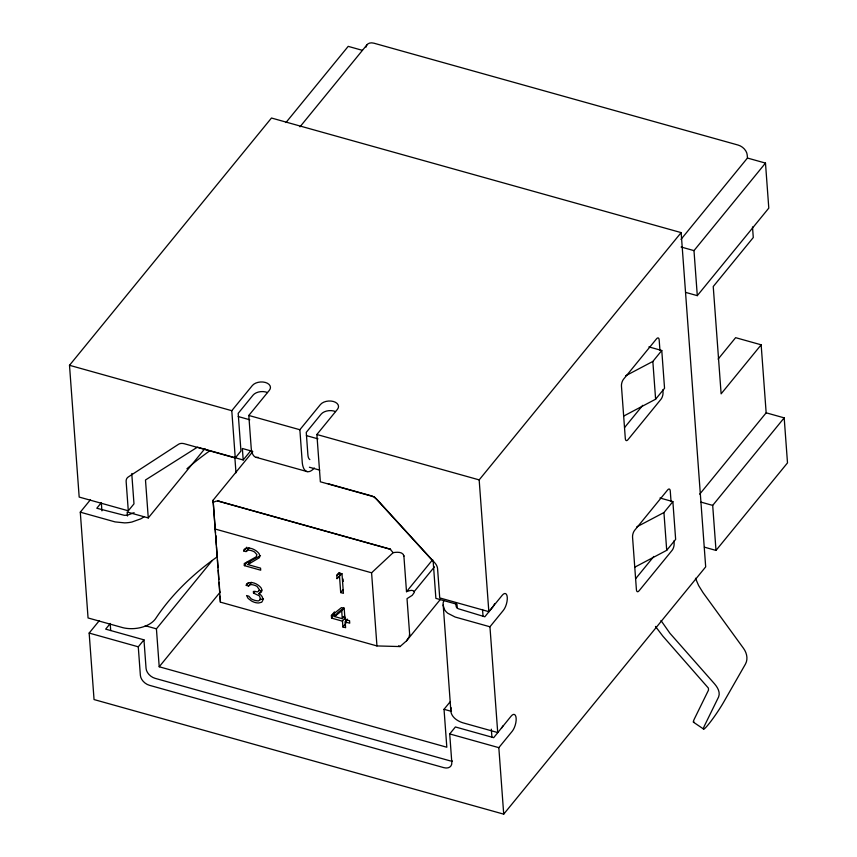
<?xml version="1.0" encoding="UTF-8"?>
<svg xmlns="http://www.w3.org/2000/svg" width="857" height="857" viewBox="0 0 857 857"><rect width="100%" height="100%" fill="white"/><g stroke="black" fill="none" stroke-linecap="round" stroke-linejoin="round"><path stroke-width="1.29" d="M406.561 640.811L409.143 636.826L409.635 634.159L407.021 598.647L412.238 595.326L414.167 592.605A2.325 1.585 -47 0 0 414.242 591.908C413.095 588.941 408.596 590.998 406.507 591.694L403.904 556.182C403.24 551.469 396.512 552.058 393.149 552.669L371.584 572.797L376.951 645.932L400.037 646.564L406.561 640.811L440.434 599.332M314.326 468.018A24.328 9.663 -74.4 0 1 311.166 470.739A24.799 9.845 -74.4 0 1 309.152 471.586A24.542 9.748 -74.4 0 1 304.91 470.204L304.256 469.347A25.142 9.984 -74.4 0 1 302.8 465.715A24.21 9.609 -74.4 0 1 302.264 462.501L299.864 429.732L320.411 404.568A9.631 5.945 -4.2 0 1 333.394 401.483A9.631 5.945 -4.2 0 1 337.433 409.335L316.876 434.499L320.357 481.795L371.242 496.032A9.631 6.545 39.2 0 1 377.412 499.92L434.703 562.717A9.631 6.545 39.2 0 1 437.584 568.759L439.727 597.918L488.844 611.662L502.245 595.251A9.631 3.824 -74.4 0 1 507.269 597.329A9.631 3.824 -74.4 0 1 503.359 610.355L489.947 626.778L497.724 732.553L462.93 722.815A24.135 14.89 -4.2 0 1 457.22 720.191A25.324 15.63 -4.2 0 1 454.285 717.877L453.128 716.581A24.596 15.18 -4.2 0 1 450.836 710.796L443.101 603.499A25.024 15.437 -4.2 0 1 443.926 600.446M409.614 635.08L409.635 634.159M455.485 602.567L456.288 606.885A13.423 8.281 -4.2 0 0 458.174 608.706L484.816 616.783L492.529 607.334A9.631 3.824 -74.4 0 0 494.693 603.585M243.742 550.944L244.074 549.423C248.798 546.08 255.836 549.508 259.05 553.611A6.706 4.553 39.2 0 1 259.35 557.725L247.855 564.581L260.56 568.137L260.71 570.194L244.374 565.631L244.224 563.574L256.179 556.836L256.907 554.618L254.486 551.929A11.623 7.895 39.2 0 0 248.134 550.151L246.013 551.576L243.742 550.944L246.784 547.216M246.27 585.395L246.602 583.874C251.197 580.553 258.021 583.928 261.128 587.934A6.706 4.553 39.2 0 1 261.428 592.048L258.889 593.762C262.049 594.822 264.417 599.589 261.728 602.214L258.675 602.974A12.501 8.495 39.2 0 1 251.412 600.939L248.112 598.4L246.57 595.551L248.841 596.193L251.262 598.882A14.173 9.631 39.2 0 0 258.525 600.907L260.646 599.493L259.489 595.947L253.501 593.055L253.383 591.416L257.861 591.855L259.489 589.895L257.014 586.381A11.623 7.895 39.2 0 0 250.662 584.603L248.541 586.027L246.27 585.395L248.551 582.599M131.849 473.535A9.631 6.545 39.2 0 0 131.839 474.682L133.981 503.852L128.293 510.804L79.176 497.071L69.503 365.296L271.476 118.02L681.144 232.611L705.686 566.873L503.712 814.15L94.045 699.558L89.16 633.066L99.219 620.757M285.949 122.562L348.199 46.364L362.372 50.327M299.993 126.815L366.871 44.928M146.429 625.642A24.596 15.18 -4.2 0 1 137.291 628.235L134.838 628.524A25.324 15.63 -4.2 0 1 129.921 628.642A24.135 14.89 -4.2 0 1 122.851 627.678L88.057 617.961L80.29 512.175L90.339 499.867M101.426 502.577L96.798 508.244L124.265 515.303A13.423 8.281 -4.2 0 0 127.875 515.025L134.121 512.679M128.293 510.804L126.15 481.645A9.631 6.545 39.2 0 1 128.25 476.995L178.524 444.29A9.631 6.545 39.2 0 1 184.373 443.755L235.257 457.992L231.786 410.696L252.344 385.532A9.631 5.945 -4.2 0 1 265.316 382.436A9.631 5.945 -4.2 0 1 269.366 390.289L248.809 415.452L251.219 448.222A24.21 9.609 -74.4 0 0 251.744 451.435A25.142 9.984 -74.4 0 0 253.201 455.067L253.854 455.924A24.542 9.748 -74.4 0 0 258.096 457.306M127.468 515.989L127.168 512.025L148.272 517.928L204.941 448.554M235.257 457.992L240.946 451.039L238.182 413.353L253.051 395.141A9.631 5.945 -4.2 0 1 267.438 392.549M148.272 517.928L145.486 479.995L197.421 447.161L243.195 459.973L250.801 450.664M110.307 623.467L105.668 629.134L143.965 639.847L146.065 668.406A9.631 6.545 39.2 0 0 155.128 678.348L449.539 760.695A9.631 6.545 39.2 0 0 452.421 761.059M376.951 645.932L220.388 602.139L213.082 500.231L252.654 451.789M503.712 814.15L498.828 747.658L512.24 731.246A9.631 3.824 -74.4 0 0 516.15 718.22A9.631 3.824 -74.4 0 0 511.126 716.141L493.686 737.673L455.399 726.961L449.711 733.924L451.81 762.484A9.631 6.545 39.2 0 1 443.862 767.658L149.439 685.3A9.631 6.545 39.2 0 1 140.377 675.37L138.277 646.81L143.965 639.847M449.946 702.044L444.033 709.296L446.818 747.229L159.209 666.767L156.424 628.845L212.236 560.499M246.013 551.576L249.055 547.859M159.209 666.767L220.099 592.219M244.374 565.631L247.416 561.903L249.933 562.61M247.855 564.581L250.897 560.864L260.507 555.572M248.541 586.027L251.583 582.31M253.501 593.055L255.022 591.201M258.889 593.762L261.931 590.034M341.804 573.729L337.005 578.636L336.769 575.347L339.051 572.562M337.005 578.636L341.718 573.504M336.769 575.347L339.276 573.226L342.007 573.986L343.421 593.333L340.7 592.573L342.982 589.777M331.573 618.122L331.391 615.647L334.434 611.93L334.616 614.405L331.573 618.122L342.468 621.164L344.75 618.379M344.568 615.904L342.286 618.7L334.573 616.537L337.604 612.819L343.732 607.967M334.573 616.537L341.707 610.88L343.989 608.095M342.468 621.164L342.886 626.928L345.617 627.688L345.189 621.925L347.471 619.14M342.886 626.928L345.928 623.21M488.844 611.662L479.17 479.888L681.144 232.611M680.994 239.392L747.443 158.042L747.218 155.021A9.631 6.545 39.2 0 0 738.156 145.079L373.963 43.204A9.631 6.545 39.2 0 0 366.046 47.103M406.507 591.694L432.699 559.642M434.445 566.863L414.188 591.598M685.696 292.408L697.298 295.644L693.988 250.619L765.483 163.087L747.443 158.042M697.298 295.644L768.793 208.112L765.483 163.087M625.696 375.762L652.841 361.44L661.775 350.502L648.888 346.892M624.549 427.589L642.739 405.329M623.746 416.041L655.616 399.212L664.55 388.275L661.775 350.502M718.112 359.115L735.627 337.669L761.155 344.814L766.158 412.817L699.708 494.168M761.155 344.814L721.123 393.834L713.238 286.538L753.282 237.528L752.5 226.923M636.783 526.873L663.939 512.55L672.874 501.613L659.986 498.003M635.648 578.7L653.827 556.439M634.844 567.152L666.714 550.323L675.648 539.385L672.874 501.613M704.411 547.173L716.002 550.419L712.692 505.394L784.187 417.862L766.158 412.817M716.002 550.419L787.497 462.887L784.187 417.862M331.391 615.647L341.472 607.592L344.193 608.352L345.007 619.461L349.549 620.725L349.731 623.2L345.189 621.925M213.2 502.331L216.157 501.152L219.135 501.206M263.474 598.936L261.717 599.247A12.501 8.495 39.2 0 1 259.928 599.15M681.101 247.009L693.988 250.619M701.101 502.148L712.692 505.394M69.503 365.296L231.786 410.696M248.809 415.452L299.864 429.732M316.876 434.499L479.17 479.888M238.192 416.534L249.773 419.78M306.399 435.613L317.979 438.859M252.665 451.371L242.36 448.49L243.195 459.973M309.398 467.236L319.715 470.118M256.232 457.359L307.288 471.639M328.285 483.766L372.795 496.224M218.385 501.045L390.021 549.058L393.149 552.669M217.635 500.991L390.653 549.391M215.021 528.994L371.584 572.797M80.29 512.175L115.084 521.902L124.629 522.877A24.017 14.815 -4.2 0 0 131.924 522.02L140.666 518.892A25.024 15.437 -4.2 0 0 144.201 516.61M489.947 626.778L455.163 617.04L447.879 613.301A24.017 14.815 -4.2 0 1 444.44 609.434L443.069 605.01M343.089 616.772L345.5 617.447M145.251 625.717L156.424 628.845M444.033 709.296L451.478 711.374M89.16 633.066L138.277 646.81M449.711 733.924L498.828 747.658M389.314 548.812L390.021 549.058M259.275 590.237L261.106 591.019M398.719 645.75L400.037 646.564M693.57 722.269L703.661 729.103M374.07 496.578L433.171 561.356L435.881 598.379L456.985 604.281L457.274 608.245M655.476 626.413L662.836 636.119L708.385 688.096L708.514 690.099L694.534 718.584A20.793 1.993 -55.9 0 0 694.138 722.023M660.961 620.5L669.917 633.259L714.534 683.832C717.513 687.303 720.523 692.274 718.605 696.945L704.625 725.429A20.793 1.993 -55.9 0 0 708.439 724.422A20.793 1.993 -55.9 0 0 723.715 702.065L745.461 664.057C748.268 659.065 746.768 652.755 743.512 648.353L703.061 592.68L698.616 585.524L695.477 578.239M213.082 500.231L215.525 533.118M403.754 555.336L403.904 556.182M215.782 536.107L216.414 545.331M659.944 350.395L659.172 339.886A5.003 1.993 -74.4 0 0 656.558 338.794L623.489 379.287A5.003 1.993 -74.4 0 0 621.454 386.057L625.321 438.645A5.003 1.993 -74.4 0 0 627.935 439.727L660.993 399.244A5.003 1.993 -74.4 0 0 663.029 392.474L662.836 389.839M671.042 501.506L670.27 490.997A5.003 1.993 -74.4 0 0 667.657 489.904L634.587 530.397A5.003 1.993 -74.4 0 0 632.552 537.168L636.419 589.755A5.003 1.993 -74.4 0 0 639.033 590.837L672.092 550.355A5.003 1.993 -74.4 0 0 674.127 543.584L673.934 540.949M652.841 361.44L655.616 399.212M663.939 512.55L666.714 550.323M482.545 609.509L483.027 616.151M491.329 729.189L491.918 737.17M343.014 578.978L343.196 581.442M345.585 618.604L345.842 622.053M339.886 572.722L340.047 574.918M339.522 576.525L340.7 592.573M341.707 610.88L342.286 618.7M234.818 456.963L235.986 472.828M215.718 535.754L215.91 538.378L215.76 535.968M216.51 546.648L217.292 557.168M217.485 559.803L218.064 567.688M218.256 570.323L218.931 579.525M101.33 502.877L101.919 510.847M110.221 623.885L110.703 630.527M219.124 582.267L219.831 592.358M220.088 596.226L220.388 602.139M309.848 459.577A12.319 4.896 -74.4 0 1 307.909 454.917L306.249 432.389L321.118 414.177A9.631 5.945 -4.2 0 1 335.505 411.585M502.909 725.89A9.631 3.824 -74.4 0 1 501.409 728.225M186.933 468.779A325.392 200.784 -4.2 0 1 210.083 450.6M450.836 710.796A24.446 15.083 -4.2 0 1 451.157 707.732M146.429 625.642A24.446 15.083 -4.2 0 0 150.296 623.575A24.842 15.33 -4.2 0 0 153.457 621.111A24.285 14.987 -4.2 0 0 155.824 618.326A325.392 200.784 -4.2 0 1 216.767 557.146"/></g></svg>
